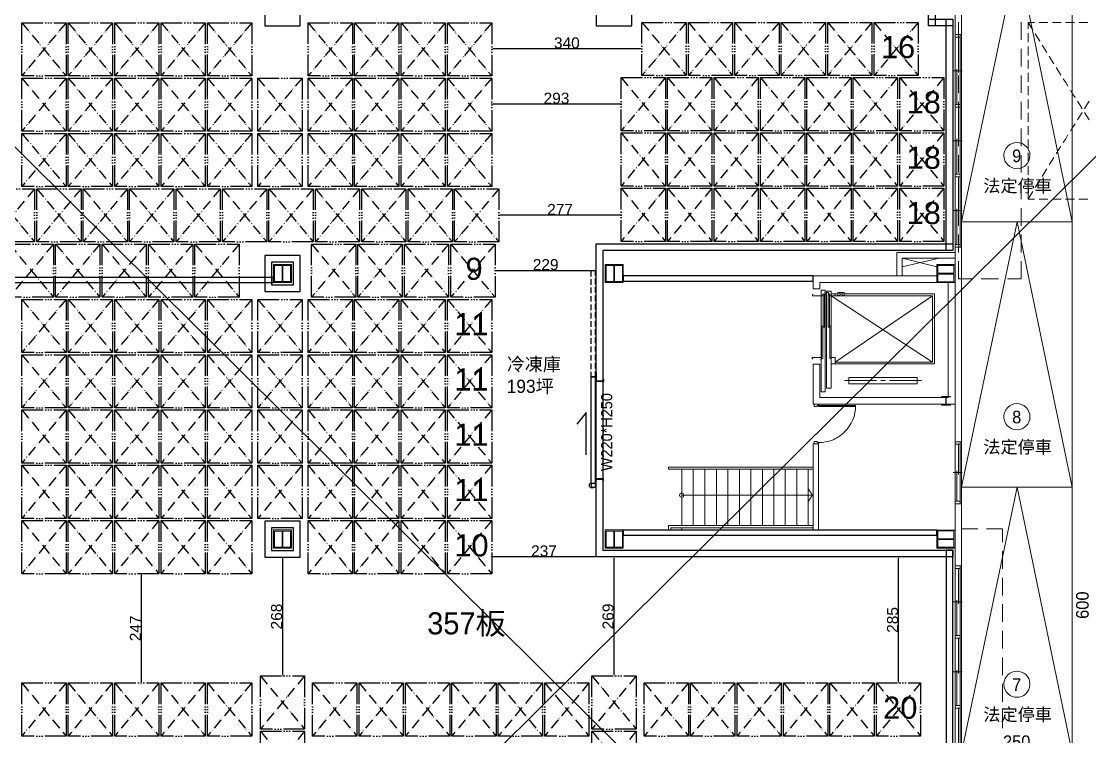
# Model space of a CAD drawing. Header units: millimetres. Extents: x -15161 to 10473752, y -72817 to 33960.
# Drawn here: x 10478 to 12894, y 1265 to 2881 of the extents above; entities that cross this region are included whole.
import ezdxf

# ---------------------------------------------------------------- set-up
doc = ezdxf.new("R2010")
doc.units = ezdxf.units.MM
doc.linetypes.add('ACAD_ISO06W100', pattern=[36, 24, -3, 0, -3, 0, -3, 0, -3])
doc.linetypes.add('HIDDEN', pattern=[9.525, 6.35, -3.175])
for name, color, linetype in [('PDF_單色填滿', 7, 'Continuous'), ('PDF_幾何圖形', 7, 'Continuous'), ('PDF_文字', 7, 'Continuous'), ('棧板', 4, 'Continuous')]:
    doc.layers.add(name, color=color, linetype=linetype)
doc.layers.add('添利-門', color=150, linetype='Continuous', lineweight=25)
doc.styles.add('PDF PMingLiU', font='PMingLiU.ttf')
doc.styles.get("Standard").update_dxf_attribs({"font": 'arial.ttf'})
doc.dimstyles.new('ISO-25', dxfattribs={"dimtxt": 25, "dimasz": 2.5, "dimexe": 1.25, "dimexo": 0.625, "dimtad": 1, "dimdec": 0, "dimtxsty": 'Standard', "dimcen": 2.5, "dimadec": 0, "dimazin": 0, "dimtfac": 1, "dimtdec": 0, "dimtmove": 0, "dimatfit": 3, "dimfxl": 1, "dimarcsym": 0})

# ---------------------------------------------------------------- blocks, each defined once
blk = doc.blocks.new('拆除後的建築底圖1131126')
for points in [[(11048.5, 2302.7), (10382.9, 2302.7), (10382.9, 2290.9), (11048.5, 2290.9)], [(11839, 2294.3), (12268.7, 2294.3), (12268.7, 2306.5), (11839, 2306.5)], [(11839, 1720.1), (12548.1, 1720.1), (12548.1, 1731.6), (11839, 1731.6)]]:
    blk.add_lwpolyline(points, close=True)
at = {"layer": 'PDF_單色填滿', "lineweight": 0}
for points in [[(12259, 1825.1), (12256, 1825.1), (12268.7, 1810.7), (12265.7, 1810.7)], [(12268.7, 1810.7), (12265.7, 1810.7), (12259, 1795.9), (12256, 1795.9)]]:
    blk.add_solid(points, dxfattribs=at)
at = {"layer": 'PDF_幾何圖形', "lineweight": 0}
for points in [[(12854.7, 2428.5), (12729.8, 3028.9), (12604.5, 2428.5), (12729.8, 3028.9)], [(12604.5, 2428.5), (12604.5, 3028.9), (12854.7, 3028.9), (12854.7, 2428.5)], [(12854.7, 1828.5), (12729.8, 2428.5), (12604.5, 1828.5), (12729.8, 2428.5)], [(12604.5, 1828.5), (12604.5, 2428.5), (12854.7, 2428.5), (12854.7, 1828.5)], [(11048.5, 2293.4), (11048.5, 2290.9), (11088.7, 2290.9), (11088.7, 2293.4), (11069.6, 2293.4), (11069.6, 2329.4), (11088.7, 2329.4), (11088.7, 2331.9), (11048.5, 2331.9), (11048.5, 2329.4), (11067.5, 2329.4), (11067.5, 2293.4)], [(11048.5, 2293.4), (11048.5, 2329.4), (11050.2, 2329.4), (11050.2, 2293.4)], [(11087, 2293.4), (11087, 2329.4), (11088.7, 2329.4), (11088.7, 2293.4)], [(11798.3, 2293.4), (11798.3, 2290.9), (11839, 2290.9), (11839, 2293.4), (11819.5, 2293.4), (11819.5, 2329.4), (11839, 2329.4), (11839, 2331.9), (11798.3, 2331.9), (11798.3, 2329.4), (11817.8, 2329.4), (11817.8, 2293.4)], [(11798.3, 2293.4), (11798.3, 2329.4), (11800.4, 2329.4), (11800.4, 2293.4)], [(11837.3, 2293.4), (11837.3, 2329.4), (11839, 2329.4), (11839, 2293.4)], [(12586.7, 2291.3), (12589.6, 2291.3), (12589.6, 2331.5), (12586.7, 2331.5), (12586.7, 2312.5), (12551.1, 2312.5), (12551.1, 2331.5), (12548.1, 2331.5), (12548.1, 2291.3), (12551.1, 2291.3), (12551.1, 2310.3), (12586.7, 2310.3)], [(12551.1, 2329.8), (12551.1, 2331.5), (12586.7, 2331.5), (12586.7, 2329.8)], [(12268.7, 2276.5), (12283.9, 2276.5), (12283.9, 2291.3), (12548.1, 2291.3), (12548.1, 2306.5), (12268.7, 2306.5)], [(12268.7, 2106.3), (12268.7, 2016.5), (12589.6, 2016.5), (12589.6, 2291.3), (12574.4, 2291.3), (12574.4, 2031.3), (12283.9, 2031.3), (12283.9, 2106.3)], [(12295.8, 2044.4), (12295.8, 2273.9), (12286.9, 2273.9), (12286.9, 2044.4)], [(12309.8, 2052.1), (12309.8, 2271.8), (12298.8, 2271.8), (12298.8, 2052.1)], [(12551.1, 2291.3), (12551.1, 2293), (12586.7, 2293), (12586.7, 2291.3)], [(12291.1, 2190.5), (12291.1, 2263.3), (12294.5, 2263.3), (12294.5, 2190.5)], [(12306, 2190.5), (12306, 2263.3), (12303, 2263.3), (12303, 2190.5)], [(12338.6, 2261.2), (12338.6, 2268.9), (12324.2, 2268.9), (12324.2, 2261.2)], [(12287.8, 2119.4), (12287.8, 2192.2), (12290.7, 2192.2), (12290.7, 2119.4)], [(12309.4, 2119.4), (12309.4, 2192.2), (12306.4, 2192.2), (12306.4, 2119.4)], [(12504.1, 2076.2), (12504.1, 2062.2), (12349.2, 2062.2), (12349.2, 2076.2)], [(12558.7, 2032.6), (12558.7, 2033.9), (12579.1, 2033.9), (12579.1, 2032.6), (12569.3, 2032.6), (12569.3, 2015.2), (12579.1, 2015.2), (12579.1, 2014), (12558.7, 2014), (12558.7, 2015.2), (12568.5, 2015.2), (12568.5, 2032.6)], [(12854.7, 1228.6), (12729.8, 1828.5), (12604.5, 1228.6), (12729.8, 1828.5)], [(12604.5, 1228.6), (12604.5, 1828.5), (12854.7, 1828.5), (12854.7, 1228.6)], [(12854.7, 1828.5), (12854.7, 1228.6), (12604.5, 1228.6), (12604.5, 1828.5)], [(11048.5, 1693.4), (11048.5, 1690.5), (11088.7, 1690.5), (11088.7, 1693.4), (11069.6, 1693.4), (11069.6, 1729), (11088.7, 1729), (11088.7, 1732), (11048.5, 1732), (11048.5, 1729), (11067.5, 1729), (11067.5, 1693.4)], [(11048.5, 1693.4), (11048.5, 1729), (11050.2, 1729), (11050.2, 1693.4)], [(11087, 1693.4), (11087, 1729), (11088.7, 1729), (11088.7, 1693.4)], [(11798.3, 1693.4), (11798.3, 1690.5), (11839, 1690.5), (11839, 1693.4), (11819.5, 1693.4), (11819.5, 1729), (11839, 1729), (11839, 1732), (11798.3, 1732), (11798.3, 1729), (11817.8, 1729), (11817.8, 1693.4)], [(11798.3, 1693.4), (11798.3, 1729), (11800.4, 1729), (11800.4, 1693.4)], [(11837.3, 1693.4), (11837.3, 1729), (11839, 1729), (11839, 1693.4)], [(12586.7, 1690.9), (12589.6, 1690.9), (12589.6, 1731.6), (12586.7, 1731.6), (12586.7, 1712.1), (12551.1, 1712.1), (12551.1, 1731.6), (12548.1, 1731.6), (12548.1, 1690.9), (12551.1, 1690.9), (12551.1, 1710.4), (12586.7, 1710.4)], [(12551.1, 1729.9), (12551.1, 1731.6), (12586.7, 1731.6), (12586.7, 1729.9)], [(12551.1, 1690.9), (12551.1, 1693), (12586.7, 1693), (12586.7, 1690.9)], [(12589.6, 1171.4), (12589.6, 1651.1), (12604.5, 1651.1), (12604.5, 1171.4)]]:
    blk.add_lwpolyline(points, close=True, dxfattribs=at)
at = {"layer": 'PDF_幾何圖形', "lineweight": 5}
for points in [[(12604.5, 2428.5), (12604.5, 3028.9), (12854.7, 3028.9), (12854.7, 2428.5)], [(12604.5, 1828.5), (12604.5, 2428.5), (12854.7, 2428.5), (12854.7, 1828.5)], [(12604.5, 1228.6), (12604.5, 1828.5), (12854.7, 1828.5), (12854.7, 1228.6)]]:
    blk.add_lwpolyline(points, close=True, dxfattribs=at)
at = {"layer": 'PDF_幾何圖形', "lineweight": 0}
blk.add_lwpolyline([(13204.8, 3028.9), (12854.7, 3028.9, -0.000209), (12854.3, 625.2)], format="xyb", dxfattribs=at)
for points in [[(12589.6, 2971.7), (12589.6, 2851.5), (12604.5, 2851.5), (12604.5, 2971.7)], [(12754.8, 2879), (12760.3, 2870.1), (12765.4, 2861.6)], [(12754.8, 2864.6), (12754.8, 2879), (12769.6, 2879)], [(12779.8, 2879), (12799.7, 2879)], [(12809.8, 2879), (12829.7, 2879)], [(12839.5, 2879), (12859.8, 2879)], [(12869.5, 2879), (12889.8, 2879)], [(12589.6, 2851.5), (12589.6, 2371.3), (12604.5, 2371.3), (12604.5, 2851.5)], [(12601.5, 2851.5), (12601.5, 2371.3)], [(12754.8, 2834.5), (12754.8, 2854.4)], [(12770.9, 2853.1), (12775.9, 2844.7), (12781.4, 2836.2)], [(12589.6, 2845.5), (12601.5, 2845.5)], [(12597.7, 2845.5), (12597.7, 2765.5)], [(12786.5, 2827.7), (12797.5, 2810.8)], [(12754.8, 2804.5), (12754.8, 2824.4)], [(12754.8, 2774.4), (12754.8, 2794.3)], [(12802.6, 2802.3), (12808.1, 2793.9), (12813.2, 2785.4)], [(12585.4, 2769.7), (12605.7, 2769.7)], [(12593.5, 2693.5), (12593.5, 2773.5)], [(12754.8, 2744.3), (12754.8, 2764.7)], [(12818.7, 2776.9), (12823.8, 2768.5), (12829.3, 2760)], [(12754.8, 2714.3), (12754.8, 2734.6)], [(12834.4, 2751.5), (12839.9, 2743.1), (12845, 2734.6)], [(12850.5, 2726.1), (12855.5, 2717.7), (12861, 2709.2)], [(12589.6, 2693.5), (12601.5, 2693.5)], [(12601.5, 2687.6), (12589.6, 2687.6)], [(12597.7, 2687.6), (12597.7, 2607.6)], [(12754.8, 2684.6), (12754.8, 2704.5)], [(12866.5, 2700.7), (12871.6, 2692.3), (12877.1, 2683.8)], [(12892.8, 2700.7), (12887.7, 2692.3), (12882.2, 2683.8)], [(12754.8, 2654.6), (12754.8, 2674.5)], [(12877.1, 2675.3), (12871.6, 2666.9), (12866.5, 2658.4)], [(12882.2, 2675.3), (12887.7, 2666.9), (12892.8, 2658.4)], [(12754.8, 2624.5), (12754.8, 2644.4)], [(12861, 2649.9), (12855.5, 2641.4), (12850.5, 2633)], [(12585.4, 2611.4), (12605.7, 2611.4)], [(12593.5, 2535.6), (12593.5, 2615.6)], [(12754.8, 2594.4), (12754.8, 2614.3)], [(12845, 2624.5), (12839.9, 2616), (12834.4, 2607.6)], [(12829.3, 2599.1), (12823.8, 2590.6), (12818.7, 2582.2)], [(12754.8, 2564.4), (12754.8, 2584.3)], [(12813.2, 2573.7), (12808.1, 2565.2), (12802.6, 2556.8)], [(12754.8, 2534.3), (12754.8, 2554.2)], [(12797.5, 2547.9), (12786.5, 2530.9)], [(12589.6, 2535.6), (12601.5, 2535.6)], [(12589.6, 2529.7), (12601.5, 2529.7)], [(12597.7, 2529.7), (12597.7, 2449.6)], [(12754.8, 2504.3), (12754.8, 2524.6)], [(12781.4, 2522.5), (12775.9, 2514), (12770.9, 2505.5)], [(12765.4, 2497.1), (12760.3, 2488.6), (12754.8, 2479.7)], [(12769.6, 2479.7), (12754.8, 2479.7), (12754.8, 2494.5)], [(12799.7, 2479.7), (12779.8, 2479.7)], [(12829.7, 2479.7), (12809.8, 2479.7)], [(12859.8, 2479.7), (12839.5, 2479.7)], [(12889.8, 2479.7), (12869.5, 2479.7)], [(12585.4, 2453.5), (12605.7, 2453.5)], [(12593.5, 2377.2), (12593.5, 2457.3)], [(12589.6, 2378.9), (12589.6, 1931.4), (12604.5, 1931.4), (12604.5, 2378.9)], [(12589.6, 2377.2), (12601.5, 2377.2)], [(12458, 2306.5), (12458, 2358.6), (12589.6, 2358.6)], [(12470.2, 2346.3), (12548.1, 2326.4)], [(12470.2, 2326.4), (12554.1, 2346.3)], [(12589.6, 2346.3), (12470.2, 2346.3), (12470.2, 2306.5)], [(11050.2, 2302.7), (11048.5, 2302.7)], [(12268.7, 2276.5), (12283.9, 2276.5), (12268.7, 2276.5), (12268.7, 2306.5)], [(12294.5, 2267.6), (12295.8, 2267.6), (12295.8, 2264.6), (12290.7, 2264.6), (12290.7, 2261.2), (12267.4, 2261.2), (12267.4, 2263.8), (12269.1, 2263.8)], [(12318.7, 2265.5), (12318.7, 2261.2), (12306.4, 2261.2), (12306.4, 2264.6), (12303.4, 2264.6), (12303.4, 2268.9), (12298.8, 2268.9), (12298.8, 2264.6), (12297.5, 2264.6)], [(12309.8, 2107.5), (12543.1, 2107.5), (12543.1, 2265.5), (12338.6, 2265.5)], [(12324.2, 2265.5), (12309.8, 2265.5)], [(12309.8, 2261.2), (12538.8, 2111.3), (12538.8, 2261.2), (12318.7, 2261.2)], [(12538.8, 2111.3), (12318.7, 2111.3), (12538.8, 2261.2)], [(12324.2, 2268.9), (12338.6, 2261.2)], [(12324.2, 2261.2), (12338.6, 2268.9)], [(12285.6, 2117.3), (12287.3, 2117.3), (12287.3, 2121.5), (12266.6, 2121.5), (12266.6, 2119), (12268.3, 2119)], [(12574.4, 2031.3), (12283.9, 2031.3), (12283.9, 2106.3), (12268.7, 2106.3), (12268.7, 2016.5)], [(12318.7, 2107.5), (12318.7, 2121.5), (12309.8, 2121.5)], [(12411.8, 2069.4), (12339.4, 2069.4)], [(12431.7, 2069.4), (12421.6, 2069.4)], [(12513.9, 2069.4), (12441.5, 2069.4)], [(12268.7, 2016.5), (12281, 2016.5), (12281, 2013.5), (12278, 2013.5), (12278, 2010.6), (12270.8, 2010.6), (12270.8, 2016.5)], [(12364.8, 2013.5), (12281, 2013.5), (12281, 2010.6), (12364.8, 2010.6)], [(12281, 1732), (12281, 1926.3), (12268.7, 1926.3), (12268.7, 1732)], [(12281, 1926.3), (12281, 1929.3), (12278, 1929.3), (12278, 1932.2), (12270.8, 1932.2), (12270.8, 1926.3)], [(12589.6, 1931.4), (12589.6, 1791.3)], [(12589.6, 1925.5), (12601.5, 1925.5)], [(12597.7, 1925.5), (12597.7, 1857.3)], [(12601.5, 1931.4), (12601.5, 1791.3)], [(12604.5, 1931.4), (12604.5, 1791.3)], [(12268.7, 1869.2), (11941.8, 1869.2), (11941.8, 1874.2), (12268.7, 1874.2)], [(11971.9, 1869.2), (11971.9, 1742.1)], [(11997.7, 1869.2), (11997.7, 1742.1)], [(12023.6, 1869.2), (12023.6, 1742.1)], [(12049.8, 1869.2), (12049.8, 1742.1)], [(12075.6, 1869.2), (12075.6, 1742.1)], [(12101.9, 1869.2), (12101.9, 1742.1)], [(12127.7, 1869.2), (12127.7, 1742.1)], [(12154, 1869.2), (12154, 1742.1)], [(12179.8, 1869.2), (12179.8, 1742.1)], [(12205.6, 1869.2), (12205.6, 1742.1)], [(12231.9, 1869.2), (12231.9, 1742.1)], [(12257.7, 1869.2), (12257.7, 1742.1)], [(12585.4, 1861.5), (12605.7, 1861.5)], [(12593.5, 1797.2), (12593.5, 1865.4)], [(12268.7, 1810.7), (11971.9, 1810.7)], [(12589.6, 1797.2), (12601.5, 1797.2)], [(12604.5, 1651.1), (12604.5, 1791.3), (12589.6, 1791.3), (12589.6, 1651.1)], [(11941.8, 1732), (11941.8, 1742.1), (12268.7, 1742.1)], [(12268.7, 1737.1), (11946.9, 1737.1), (11946.9, 1732)], [(11971.9, 1737.1), (11971.9, 1732)], [(12604.5, 1734.5), (12640.9, 1734.5)], [(12660.8, 1734.5), (12697.2, 1734.5), (12697.2, 1704)], [(12697.2, 1684.1), (12697.2, 1643.9)], [(12589.6, 1645.2), (12601.5, 1645.2)], [(12597.7, 1645.2), (12597.7, 1565.2)], [(12601.5, 1651.1), (12601.5, 1171.4)], [(12697.2, 1624), (12697.2, 1583.8)], [(12593.5, 1493.2), (12593.5, 1573.2)], [(12585.4, 1569.4), (12605.7, 1569.4)], [(12697.2, 1563.9), (12697.2, 1524.1)], [(12697.2, 1503.8), (12697.2, 1464)], [(12589.6, 1493.2), (12601.5, 1493.2)], [(12601.5, 1487.3), (12589.6, 1487.3)], [(12597.7, 1487.3), (12597.7, 1407.2)], [(12697.2, 1444.1), (12697.2, 1403.8)], [(12585.4, 1411), (12605.7, 1411)], [(12593.5, 1335.3), (12593.5, 1415.3)], [(12697.2, 1383.9), (12697.2, 1343.7)], [(12589.6, 1335.3), (12601.5, 1335.3)], [(12589.6, 1329.3), (12601.5, 1329.3)], [(12597.7, 1329.3), (12597.7, 1249.3)], [(12697.2, 1323.8), (12697.2, 1284)]]:
    blk.add_lwpolyline(points, dxfattribs=at)
at = {"layer": 'PDF_幾何圖形', "lineweight": 5}
for points in [[(12597.3, 2839.2), (12597.3, 2879.4)], [(12739.5, 2879.4), (12739.5, 2839.2)], [(12754.8, 2879), (12760.3, 2870.1), (12765.4, 2861.6)], [(12754.8, 2864.6), (12754.8, 2879), (12769.6, 2879)], [(12779.8, 2879), (12799.7, 2879)], [(12809.8, 2879), (12829.7, 2879)], [(12839.5, 2879), (12859.8, 2879)], [(12869.5, 2879), (12889.8, 2879)], [(12754.8, 2834.5), (12754.8, 2854.4)], [(12770.9, 2853.1), (12775.9, 2844.7), (12781.4, 2836.2)], [(12786.5, 2827.7), (12797.5, 2810.8)], [(12597.3, 2779.5), (12597.3, 2819.3)], [(12739.5, 2819.3), (12739.5, 2779.5)], [(12754.8, 2804.5), (12754.8, 2824.4)], [(12754.8, 2774.4), (12754.8, 2794.3)], [(12802.6, 2802.3), (12808.1, 2793.9), (12813.2, 2785.4)], [(12597.3, 2719.4), (12597.3, 2759.2)], [(12739.5, 2759.2), (12739.5, 2719.4)], [(12754.8, 2744.3), (12754.8, 2764.7)], [(12818.7, 2776.9), (12823.8, 2768.5), (12829.3, 2760)], [(12754.8, 2714.3), (12754.8, 2734.6)], [(12834.4, 2751.5), (12839.9, 2743.1), (12845, 2734.6)], [(12850.5, 2726.1), (12855.5, 2717.7), (12861, 2709.2)], [(12597.3, 2659.2), (12597.3, 2699.5)], [(12739.5, 2699.5), (12739.5, 2659.2)], [(12754.8, 2684.6), (12754.8, 2704.5)], [(12866.5, 2700.7), (12871.6, 2692.3), (12877.1, 2683.8)], [(12892.8, 2700.7), (12887.7, 2692.3), (12882.2, 2683.8)], [(12754.8, 2654.6), (12754.8, 2674.5)], [(12877.1, 2675.3), (12871.6, 2666.9), (12866.5, 2658.4)], [(12882.2, 2675.3), (12887.7, 2666.9), (12892.8, 2658.4)], [(12597.3, 2599.1), (12597.3, 2639.3)], [(12739.5, 2639.3), (12739.5, 2599.1)], [(12754.8, 2624.5), (12754.8, 2644.4)], [(12861, 2649.9), (12855.5, 2641.4), (12850.5, 2633)], [(12754.8, 2594.4), (12754.8, 2614.3)], [(12845, 2624.5), (12839.9, 2616), (12834.4, 2607.6)], [(12709, 2599.1), (12706.5, 2596.6), (12706.1, 2595.3)], [(12829.3, 2599.1), (12823.8, 2590.6), (12818.7, 2582.2)], [(12597.3, 2539.4), (12597.3, 2579.2)], [(12739.5, 2579.2), (12739.5, 2539.4)], [(12754.8, 2564.4), (12754.8, 2584.3)], [(12813.2, 2573.7), (12808.1, 2565.2), (12802.6, 2556.8)], [(12754.8, 2534.3), (12754.8, 2554.2)], [(12797.5, 2547.9), (12786.5, 2530.9)], [(12597.3, 2479.3), (12597.3, 2519.1)], [(12739.5, 2519.1), (12739.5, 2479.3)], [(12754.8, 2504.3), (12754.8, 2524.6)], [(12781.4, 2522.5), (12775.9, 2514), (12770.9, 2505.5)], [(12765.4, 2497.1), (12760.3, 2488.6), (12754.8, 2479.7)], [(12769.6, 2479.7), (12754.8, 2479.7), (12754.8, 2494.5)], [(12799.7, 2479.7), (12779.8, 2479.7)], [(12829.7, 2479.7), (12809.8, 2479.7)], [(12859.8, 2479.7), (12839.5, 2479.7)], [(12889.8, 2479.7), (12869.5, 2479.7)], [(12597.3, 2419.2), (12597.3, 2459.4)], [(12739.5, 2459.4), (12739.5, 2419.2)], [(12597.3, 2359), (12597.3, 2399.3)], [(12739.5, 2399.3), (12739.5, 2359)], [(12628.2, 2299.3), (12597.3, 2299.3), (12597.3, 2339.1)], [(12739.5, 2339.1), (12739.5, 2299.3), (12708.2, 2299.3)], [(12688.3, 2299.3), (12648.5, 2299.3)], [(12709, 2008.9), (12706.5, 2006.3), (12706.1, 2005.1)], [(12702.3, 1976.7), (12702.7, 1975.4), (12703.1, 1974.6), (12704, 1973.3), (12704.4, 1972)]]:
    blk.add_lwpolyline(points, dxfattribs=at)
at = {"layer": 'PDF_幾何圖形', "lineweight": 0}
blk.add_arc((12283.4, 2007.4), 77.8, 291.8349, 310.0922, dxfattribs=at)
at = {"layer": 'PDF_幾何圖形', "lineweight": 5}
for points in [[(12702.7, 2590.2), (12701.2, 2585.8), (12699.8, 2582.8), (12700.2, 2577.9)], [(12706.1, 2595.3), (12703.6, 2593.2), (12704.6, 2593.1), (12702.7, 2590.2)], [(12729.8, 2607.6), (12720.6, 2606.9), (12716.1, 2605.2), (12709, 2599.1)], [(12759, 2577.9), (12759.2, 2594.2), (12746.1, 2607.2), (12729.8, 2607.6)], [(12700.2, 2577.9), (12699.9, 2561.6), (12713.6, 2548.5), (12729.8, 2548.3)], [(12729.8, 2548.3), (12746, 2548.8), (12759.1, 2561.5), (12759, 2577.9)], [(12729.8, 2017.4), (12720.9, 2016.8), (12715.8, 2014.7), (12709, 2008.9)], [(12759, 1987.7), (12759.2, 2004.1), (12746, 2016.9), (12729.8, 2017.4)], [(12702.7, 2000), (12701.2, 1995.6), (12699.8, 1992.5), (12700.2, 1987.7)], [(12700.2, 1987.7), (12699.8, 1983.7), (12700.8, 1980.3), (12702.3, 1976.7)], [(12706.1, 2005.1), (12703.6, 2003), (12704.6, 2002.8), (12702.7, 2000)], [(12729.8, 1958.1), (12746.1, 1958.4), (12759.2, 1971.5), (12759, 1987.7)], [(12704.4, 1972), (12708.1, 1968.7), (12704.5, 1970.8), (12708.2, 1967.4)], [(12708.2, 1967.4), (12715.9, 1960.5), (12719.6, 1958.9), (12729.8, 1958.1)], [(12759, 1383.1), (12757.8, 1422.5), (12701.4, 1422.4), (12700.2, 1383.1)], [(12700.2, 1383.1), (12701.7, 1344.4), (12757.4, 1344), (12759, 1383.1)]]:
    blk.add_open_spline(points, degree=3, dxfattribs=at)
at = {"layer": 'PDF_幾何圖形', "lineweight": 0}
for points in [[(12339.8, 1953.4), (12356, 1970.1), (12364.8, 1990.3), (12364.8, 2013.5)], [(12281, 1929.3), (12291.8, 1929.3), (12302.2, 1931.7), (12312.3, 1935.2)], [(12333.5, 1947.9), (12335.8, 1949.9), (12337.6, 1950.9), (12339.8, 1953.4)], [(11976.6, 1810.7), (11976.8, 1817.8), (11966.1, 1816.6), (11966.8, 1810.7)], [(11966.8, 1810.7), (11966.2, 1804), (11977.2, 1803.6), (11976.6, 1810.7)]]:
    blk.add_open_spline(points, degree=3, dxfattribs=at)
at = {"layer": 'PDF_文字', "attachment_point": 4, "style": 'PDF PMingLiU'}
for s, insert, char_height in [('9', (12718.8, 2577.2), 28.4), ('法定停車', (12653.6, 2508.1), 28.45), ('8', (12718.8, 1986.9), 28.4), ('法定停車', (12653.6, 1917.9), 28.45), ('7', (12718.8, 1382.3), 28.4), ('法定停車', (12653.6, 1313.3), 28.45), ('250', (12698, 1253.2), 28.45)]:
    blk.add_mtext(s, dxfattribs=dict(at, insert=insert, char_height=char_height))
at = {"layer": 'PDF_文字', "insert": (12877.9, 1530.9), "char_height": 28.45, "attachment_point": 4, "rotation": 90, "style": 'PDF PMingLiU'}
blk.add_mtext('600', dxfattribs=at)
blk = doc.blocks.new('棧板')
at = {"color": 4, "linetype": 'ACAD_ISO06W100', "ltscale": 20}
blk.add_lwpolyline([(58209, -10310), (59209, -10310), (59209, -11510), (58209, -11510)], close=True, dxfattribs=at)
at = {"color": 4, "linetype": 'ACAD_ISO06W100', "ltscale": 10}
for points in [[(58209, -10310), (59209, -11510)], [(59209, -10310), (58209, -11510)]]:
    blk.add_lwpolyline(points, dxfattribs=at)
blk = doc.blocks.new('*D5')
at = {"color": 0, "lineweight": -2, "transparency": 16777216}
for p, q in [((10748.9, 1630.6), (10748.9, 1388.7)), ((10749.6, 1633.1), (10750.2, 1633.1)), ((10749.6, 1386.2), (10750.2, 1386.2))]:
    blk.add_line(p, q, dxfattribs=at)
at = {"color": 0, "transparency": 16777216}
for points in [[(10748.5, 1630.6), (10749.3, 1630.6), (10748.9, 1633.1)], [(10748.5, 1388.7), (10749.3, 1388.7), (10748.9, 1386.2)]]:
    blk.add_solid(points, dxfattribs=at)
at = {"layer": 'Defpoints', "color": 0, "transparency": 16777216}
for p in [(10748.9, 1633.1), (10748.9, 1386.2), (10748.9, 1386.2)]:
    blk.add_point(p, dxfattribs=at)
at = {"color": 0, "transparency": 16777216, "insert": (10735.8, 1509.6), "char_height": 25, "attachment_point": 5, "rotation": 90}
blk.add_mtext('247', dxfattribs=at)
blk = doc.blocks.new('*D6')
at = {"color": 0, "lineweight": -2, "transparency": 16777216}
for p, q in [((11068.6, 1668), (11068.6, 1404.5)), ((11069.2, 1670.5), (11069.8, 1670.5)), ((11069.2, 1402), (11069.8, 1402))]:
    blk.add_line(p, q, dxfattribs=at)
at = {"color": 0, "transparency": 16777216}
for points in [[(11068.2, 1668), (11069, 1668), (11068.6, 1670.5)], [(11068.2, 1404.5), (11069, 1404.5), (11068.6, 1402)]]:
    blk.add_solid(points, dxfattribs=at)
at = {"layer": 'Defpoints', "color": 0, "transparency": 16777216}
for p in [(11068.6, 1670.5), (11068.6, 1402), (11068.6, 1402)]:
    blk.add_point(p, dxfattribs=at)
at = {"color": 0, "transparency": 16777216, "insert": (11055.2, 1536.3), "char_height": 25, "attachment_point": 5, "rotation": 90}
blk.add_mtext('268', dxfattribs=at)
blk = doc.blocks.new('*D7')
at = {"color": 0, "lineweight": -2, "transparency": 16777216}
for p, q in [((11541.7, 1671.5), (11541.7, 1672.2)), ((11775.8, 1670.9), (11544.2, 1670.9)), ((11778.3, 1671.5), (11778.3, 1672.2))]:
    blk.add_line(p, q, dxfattribs=at)
at = {"color": 0, "transparency": 16777216}
for points in [[(11544.2, 1671.3), (11544.2, 1670.5), (11541.7, 1670.9)], [(11775.8, 1671.3), (11775.8, 1670.5), (11778.3, 1670.9)]]:
    blk.add_solid(points, dxfattribs=at)
at = {"layer": 'Defpoints', "color": 0, "transparency": 16777216}
for p in [(11541.7, 1670.9), (11541.7, 1670.9), (11778.3, 1670.9)]:
    blk.add_point(p, dxfattribs=at)
at = {"color": 0, "transparency": 16777216, "insert": (11660, 1684.3), "char_height": 25, "attachment_point": 5}
blk.add_mtext('237', dxfattribs=at)
blk = doc.blocks.new('*D8')
at = {"color": 0, "lineweight": -2, "transparency": 16777216}
for p, q in [((11818.4, 1404.5), (11818.4, 1668.4)), ((11819, 1670.9), (11819.7, 1670.9)), ((11819, 1402), (11819.7, 1402))]:
    blk.add_line(p, q, dxfattribs=at)
at = {"color": 0, "transparency": 16777216}
for points in [[(11818, 1668.4), (11818.8, 1668.4), (11818.4, 1670.9)], [(11818, 1404.5), (11818.8, 1404.5), (11818.4, 1402)]]:
    blk.add_solid(points, dxfattribs=at)
at = {"layer": 'Defpoints', "color": 0, "transparency": 16777216}
for p in [(11818.4, 1670.9), (11818.4, 1670.9), (11818.4, 1402)]:
    blk.add_point(p, dxfattribs=at)
at = {"color": 0, "transparency": 16777216, "insert": (11805, 1536.5), "char_height": 25, "attachment_point": 5, "rotation": 90}
blk.add_mtext('269', dxfattribs=at)
blk = doc.blocks.new('*D9')
at = {"color": 0, "lineweight": -2, "transparency": 16777216}
for p, q in [((11549.3, 2318.7), (11549.3, 2319.3)), ((11551.8, 2318.1), (11775.8, 2318.1)), ((11778.3, 2318.7), (11778.3, 2319.3))]:
    blk.add_line(p, q, dxfattribs=at)
at = {"color": 0, "transparency": 16777216}
for points in [[(11551.8, 2318.5), (11551.8, 2317.6), (11549.3, 2318.1)], [(11775.8, 2318.5), (11775.8, 2317.6), (11778.3, 2318.1)]]:
    blk.add_solid(points, dxfattribs=at)
at = {"layer": 'Defpoints', "color": 0, "transparency": 16777216}
for p in [(11549.3, 2318.1), (11778.3, 2318.1), (11778.3, 2318.1)]:
    blk.add_point(p, dxfattribs=at)
at = {"color": 0, "transparency": 16777216, "insert": (11663.8, 2331.4), "char_height": 25, "attachment_point": 5}
blk.add_mtext('229', dxfattribs=at)
blk = doc.blocks.new('*D10')
at = {"color": 0, "lineweight": -2, "transparency": 16777216}
for p, q in [((11557.9, 2443.7), (11557.9, 2444.3)), ((11832.1, 2443.1), (11560.4, 2443.1)), ((11834.6, 2443.4), (11834.6, 2441.8))]:
    blk.add_line(p, q, dxfattribs=at)
at = {"color": 0, "transparency": 16777216}
for points in [[(11560.4, 2443.5), (11560.4, 2442.6), (11557.9, 2443.1)], [(11832.1, 2443.5), (11832.1, 2442.6), (11834.6, 2443.1)]]:
    blk.add_solid(points, dxfattribs=at)
at = {"layer": 'Defpoints', "color": 0, "transparency": 16777216}
for p in [(11557.9, 2443.1), (11557.9, 2443.1), (11834.6, 2444.1)]:
    blk.add_point(p, dxfattribs=at)
at = {"color": 0, "transparency": 16777216, "insert": (11696.3, 2456.2), "char_height": 25, "attachment_point": 5}
blk.add_mtext('277', dxfattribs=at)
blk = doc.blocks.new('*D11')
at = {"color": 0, "lineweight": -2, "transparency": 16777216}
for p, q in [((11541.7, 2694.7), (11541.7, 2695.3)), ((11832.1, 2694.1), (11544.2, 2694.1)), ((11834.6, 2694.7), (11834.6, 2695.3))]:
    blk.add_line(p, q, dxfattribs=at)
at = {"color": 0, "transparency": 16777216}
for points in [[(11544.2, 2694.5), (11544.2, 2693.6), (11541.7, 2694.1)], [(11832.1, 2694.5), (11832.1, 2693.6), (11834.6, 2694.1)]]:
    blk.add_solid(points, dxfattribs=at)
at = {"layer": 'Defpoints', "color": 0, "transparency": 16777216}
for p in [(11541.7, 2694.1), (11541.7, 2694.1), (11834.6, 2694.1)]:
    blk.add_point(p, dxfattribs=at)
at = {"color": 0, "transparency": 16777216, "insert": (11688.2, 2707.4), "char_height": 25, "attachment_point": 5}
blk.add_mtext('293', dxfattribs=at)
blk = doc.blocks.new('*D12')
at = {"color": 0, "lineweight": -2, "transparency": 16777216}
for p, q in [((11541.7, 2819.7), (11541.7, 2820.3)), ((11879.2, 2819.1), (11544.2, 2819.1)), ((11881.7, 2819.7), (11881.7, 2820.3))]:
    blk.add_line(p, q, dxfattribs=at)
at = {"color": 0, "transparency": 16777216}
for points in [[(11544.2, 2819.5), (11544.2, 2818.6), (11541.7, 2819.1)], [(11879.2, 2819.5), (11879.2, 2818.6), (11881.7, 2819.1)]]:
    blk.add_solid(points, dxfattribs=at)
at = {"layer": 'Defpoints', "color": 0, "transparency": 16777216}
for p in [(11541.7, 2819.1), (11541.7, 2819.1), (11881.7, 2819.1)]:
    blk.add_point(p, dxfattribs=at)
at = {"color": 0, "transparency": 16777216, "insert": (11711.7, 2832.4), "char_height": 25, "attachment_point": 5}
blk.add_mtext('340', dxfattribs=at)
blk = doc.blocks.new('*D16')
at = {"color": 0, "lineweight": -2, "transparency": 16777216}
for p, q in [((12461.8, 1388.7), (12461.8, 1668.4)), ((12462.4, 1670.9), (12463, 1670.9)), ((12462.4, 1386.2), (12463, 1386.2))]:
    blk.add_line(p, q, dxfattribs=at)
at = {"color": 0, "transparency": 16777216}
for points in [[(12461.3, 1668.4), (12462.2, 1668.4), (12461.8, 1670.9)], [(12461.3, 1388.7), (12462.2, 1388.7), (12461.8, 1386.2)]]:
    blk.add_solid(points, dxfattribs=at)
at = {"layer": 'Defpoints', "color": 0, "transparency": 16777216}
for p in [(12461.8, 1670.9), (12461.8, 1670.9), (12461.8, 1386.2)]:
    blk.add_point(p, dxfattribs=at)
at = {"color": 0, "transparency": 16777216, "insert": (12448.4, 1528.6), "char_height": 25, "attachment_point": 5, "rotation": 90}
blk.add_mtext('285', dxfattribs=at)

msp = doc.modelspace()

# ---------------------------------------------------------------- linework, layer by layer
at = {"color": 4}
for points in [[(8080.2167, 4959.9057), (15312.2056, -2209.2652)], [(15312.2056, 4959.9057), (8080.2167, -2209.2652)]]:
    msp.add_lwpolyline(points, dxfattribs=at)
at = {"color": 94}
for points in [[(11028.4579, 2870.8312), (11108.6812, 2870.8312), (11108.6812, 2952.3247), (11028.4579, 2952.3247)], [(11778.3039, 2870.8312), (11858.5273, 2870.8312), (11858.5273, 2952.3247), (11778.3039, 2952.3247)], [(12544.42, 2870.8976), (12529.42, 2870.8976), (12529.42, 2951.9608), (12544.42, 2951.9608)], [(12584.6433, 2885.8976), (12584.6433, 2870.8976), (12529.42, 2870.8976), (12529.42, 2885.8976)], [(12569.6433, 2885.8976), (12584.6433, 2885.8976), (12584.6433, 2363.6142), (12569.6433, 2363.6142)], [(11028.4579, 2270.8697), (11108.6812, 2270.8697), (11108.6812, 2352.3632), (11028.4579, 2352.3632)], [(11043.4579, 2285.8697), (11093.6812, 2285.8697), (11093.6812, 2337.3632), (11043.4579, 2337.3632)], [(11028.4579, 1670.4849), (11108.6812, 1670.4849), (11108.6812, 1751.9784), (11028.4579, 1751.9784)], [(11043.4579, 1685.4849), (11093.6812, 1685.4849), (11093.6812, 1736.9784), (11043.4579, 1736.9784)], [(12569.6433, 1136.527), (12584.6433, 1136.527), (12584.6433, 1685.9083), (12569.6433, 1685.9083)]]:
    msp.add_lwpolyline(points, close=True, dxfattribs=at)
msp.add_lwpolyline([(11778.3039, 2378.6142), (12584.6433, 2378.6142), (12584.6433, 2363.6142), (11793.3039, 2363.6142), (11793.3039, 1685.9083), (12584.6433, 1685.9083), (12584.6433, 1670.9083), (11778.3039, 1670.9083), (11778.3039, 2378.6142), (11793.3039, 2378.6142)], dxfattribs=at)
at = {"layer": 'PDF_幾何圖形', "color": 150, "lineweight": 25, "true_color": 0x007fff}
for points in [[(11793.4898, 2072.8598), (11794.7656, 2072.8598), (11794.7656, 2067.7564), (11776.7314, 2067.7564), (11776.7314, 2087.8509), (11777.6882, 2087.8509), (11777.6882, 2068.7133), (11793.4898, 2068.7133)], [(11793.4898, 1842.653), (11794.7656, 1842.653), (11794.7656, 1847.7564), (11776.7314, 1847.7564), (11776.7314, 1827.6619), (11777.6882, 1827.6619), (11777.6882, 1846.7995), (11793.4898, 1846.7995)]]:
    msp.add_lwpolyline(points, close=True, dxfattribs=at)
at = {"layer": '添利-門', "linetype": 'HIDDEN', "ltscale": 2}
for p, q in [((11776.7313, 2317.7564), (11765.7313, 2317.7564)), ((11765.7313, 2317.7564), (11765.7313, 2077.7564)), ((11776.7313, 2077.7564), (11776.7313, 2317.7564)), ((11765.7313, 2077.7564), (11776.7313, 2077.7564))]:
    msp.add_line(p, q, dxfattribs=at)
at = {"layer": '添利-門'}
for p, q in [((11776.7313, 2077.7564), (11765.7313, 2077.7564)), ((11765.7313, 2077.7564), (11765.7313, 1837.7564)), ((11776.7313, 1837.7564), (11776.7313, 2077.7564)), ((11765.7313, 1837.7564), (11776.7313, 1837.7564))]:
    msp.add_line(p, q, dxfattribs=at)
at = {"layer": '添利-門', "linetype": 'Continuous'}
for p, q in [((11755.6073, 1997.7515), (11734.3924, 1970.6809)), ((11755.6073, 1901.4933), (11755.6073, 1997.7515))]:
    msp.add_line(p, q, dxfattribs=at)
at = {"layer": '添利-門', "linetype": 'ByBlock', "lineweight": -3}
msp.add_line((11766.831, 1827.7565), (11771.7623, 1827.7565), dxfattribs=at)
at = {"layer": '添利-門'}
msp.add_circle((11771.7623, 1832.7565), 5, dxfattribs=at)
msp.add_arc((11766.831, 1832.7565), 5, 90, 270, dxfattribs=at)

# ---------------------------------------------------------------- block references
at = {"color": 30}
msp.add_blockref('拆除後的建築底圖1131126', (0, 0), dxfattribs=at)
at = {"layer": '棧板', "color": 4, "xscale": 0.1, "yscale": 0.1, "zscale": 0.1}
for p in [(4658.0669, 3909.0503), (4763.0669, 3909.0503), (4868.0669, 3909.0503), (4973.0669, 3909.0503), (5078.0669, 3909.0503), (5305.7524, 3909.0503), (5410.7524, 3909.0503), (5515.7524, 3909.0503), (5620.7524, 3909.0503), (6060.7285, 3910.0503), (6165.7285, 3910.0503), (6270.7285, 3910.0503), (6375.7285, 3910.0503), (6480.7285, 3910.0503), (6585.7285, 3910.0503), (4658.0669, 3784.0503), (4763.0669, 3784.0503), (4868.0669, 3784.0503), (4973.0669, 3784.0503), (5078.0669, 3784.0503), (5191.9087, 3784.0503), (5305.7524, 3784.0503), (5410.7524, 3784.0503), (5515.7524, 3784.0503), (5620.7524, 3784.0503), (6013.7, 3785.0503), (6118.7, 3785.0503), (6223.7, 3785.0503), (6328.7, 3785.0503), (6433.7, 3785.0503), (6538.7, 3785.0503), (6643.7, 3785.0503), (4658.0669, 3659.0503), (4763.0669, 3659.0503), (4868.0669, 3659.0503), (4973.0669, 3659.0503), (5078.0669, 3659.0503), (5191.9087, 3659.0503), (5305.7524, 3659.0503), (5410.7524, 3659.0503), (5515.7524, 3659.0503), (5620.7524, 3659.0503), (6013.7, 3660.0503), (6118.7, 3660.0503), (6223.7, 3660.0503), (6328.7, 3660.0503), (6433.7, 3660.0503), (6538.7, 3660.0503), (6643.7, 3660.0503), (4586.9258, 3534.0503), (4691.9258, 3534.0503), (4796.9258, 3534.0503), (4901.9258, 3534.0503), (5006.9258, 3534.0503), (5111.9258, 3534.0503), (5216.9258, 3534.0503), (5321.9258, 3534.0503), (5426.9258, 3534.0503), (5531.9258, 3534.0503), (5636.9258, 3534.0503), (6013.7, 3535.0503), (6118.7, 3535.0503), (6223.7, 3535.0503), (6328.7, 3535.0503), (6433.7, 3535.0503), (6538.7, 3535.0503), (6643.7, 3535.0503), (4629.6092, 3409.0503), (4734.6092, 3409.0503), (4839.6092, 3409.0503), (4944.6092, 3409.0503), (5049.6092, 3409.0503), (5313.384, 3409.0503), (5418.384, 3409.0503), (5523.384, 3409.0503), (5628.384, 3409.0503), (4658.0669, 3284.0503), (4763.0669, 3284.0503), (4868.0669, 3284.0503), (4973.0669, 3284.0503), (5078.0669, 3284.0503), (5191.9087, 3284.0503), (5305.7524, 3284.0503), (5410.7524, 3284.0503), (5515.7524, 3284.0503), (5620.7524, 3284.0503), (4658.0669, 3159.0503), (4763.0669, 3159.0503), (4868.0669, 3159.0503), (4973.0669, 3159.0503), (5078.0669, 3159.0503), (5191.9087, 3159.0503), (5305.7524, 3159.0503), (5410.7524, 3159.0503), (5515.7524, 3159.0503), (5620.7524, 3159.0503), (4658.0669, 3034.0503), (4763.0669, 3034.0503), (4868.0669, 3034.0503), (4973.0669, 3034.0503), (5078.0669, 3034.0503), (5191.9087, 3034.0503), (5305.7524, 3034.0503), (5410.7524, 3034.0503), (5515.7524, 3034.0503), (5620.7524, 3034.0503), (4658.0669, 2909.0503), (4763.0669, 2909.0503), (4868.0669, 2909.0503), (4973.0669, 2909.0503), (5078.0669, 2909.0503), (5191.9087, 2909.0503), (5305.7524, 2909.0503), (5410.7524, 2909.0503), (5515.7524, 2909.0503), (5620.7524, 2909.0503), (4658.0669, 2784.0503), (4763.0669, 2784.0503), (4868.0669, 2784.0503), (4973.0669, 2784.0503), (5078.0669, 2784.0503), (5305.7524, 2784.0503), (5410.7524, 2784.0503), (5515.7524, 2784.0503), (5620.7524, 2784.0503), (5197.6263, 2433.0158), (5947.4723, 2433.0158), (4658.0669, 2417.1935), (4763.0669, 2417.1935), (4868.0669, 2417.1935), (4973.0669, 2417.1935), (5078.0669, 2417.1935), (5315.7524, 2417.1935), (5420.7524, 2417.1935), (5525.7524, 2417.1935), (5630.7524, 2417.1935), (5735.7524, 2417.1935), (5840.7524, 2417.1935), (6065.81, 2417.1935), (6170.81, 2417.1935), (6275.81, 2417.1935), (6380.81, 2417.1935), (6485.81, 2417.1935), (6590.81, 2417.1935), (5197.6263, 2308.0158), (5947.4723, 2308.0158)]:
    msp.add_blockref('棧板', p, dxfattribs=at)

# ---------------------------------------------------------------- texts
at = {"color": 211, "char_height": 50, "attachment_point": 1}
for s, insert in [('16', (12421.9058, 2848.0893)), ('18', (12479.8774, 2723.0893)), ('18', (12479.8774, 2598.0893)), ('18', (12479.8774, 2473.0893)), ('9', (11482.495, 2347.0893)), ('11', (11456.9298, 2222.0893)), ('11', (11456.9298, 2097.0893)), ('11', (11456.9298, 1972.0893)), ('11', (11456.9298, 1847.0893)), ('10', (11456.9298, 1722.0893)), ('20', (12426.9873, 1355.2325))]:
    msp.add_mtext_dynamic_manual_height_columns(s, width=84.498161, gutter_width=12.5, heights=[63.2357], dxfattribs=dict(at, insert=insert))
at = {"color": 94, "attachment_point": 1}
for s, width, heights, insert, char_height in [('{\\fPMingLiU|b0|i0|c136|p18;\\C6;冷凍庫\\P193坪}', 313.551513, [0], (11575.5656, 2121.5508), 30), ('{\\fPMingLiU|b0|i0|c136|p18;\\C190;357板}', 246.602991, [94.0437], (11395.9408, 1545.9275), 50)]:
    msp.add_mtext_dynamic_manual_height_columns(s, width=width, gutter_width=12.5, heights=heights, dxfattribs=dict(at, insert=insert, char_height=char_height))
at = {"color": 30, "insert": (11789.2609, 1864.8242), "char_height": 25, "attachment_point": 1, "rotation": 90}
msp.add_mtext_dynamic_manual_height_columns('{\\fPMingLiU|b0|i0|c136|p18;\\C150;\\c16744192;W220*H250}', width=230.42296, gutter_width=12.5, heights=[0], dxfattribs=at)

# ---------------------------------------------------------------- dimensions: what is measured, and where the dimension line sits
at = {"color": 5}
for base, p1, p2, picture, middle in [((11541.6957, 2819.0513), (11881.6718, 2819.0513), (11541.6957, 2819.0513), '*D12', (11711.6837, 2832.4491)), ((11541.6957, 2694.0513), (11834.6433, 2694.0513), (11541.6957, 2694.0513), '*D11', (11688.1695, 2707.4491)), ((11557.869, 2443.0513), (11834.6433, 2444.0513), (11557.869, 2443.0513), '*D10', (11696.2562, 2456.2274)), ((11778.3039, 2318.0513), (11549.3273, 2318.0513), (11778.3039, 2318.0513), '*D9', (11663.8156, 2331.4406)), ((11541.6957, 1670.9083), (11778.3039, 1670.9083), (11541.6957, 1670.9083), '*D7', (11659.9998, 1684.3061))]:
    dim = msp.add_linear_dim(base=base, p1=p1, p2=p2, dimstyle='ISO-25', dxfattribs=at)
    dim.commit()
    dim.dimension.update_dxf_attribs({"geometry": picture, "text_midpoint": middle})
for base, p1, p2, picture, middle in [((11068.5695, 1402.0168), (11068.5695, 1670.4849), (11068.5695, 1402.0168), '*D6', (11055.1802, 1536.2508)), ((11818.4156, 1670.9083), (11818.4156, 1402.0168), (11818.4156, 1670.9083), '*D8', (11805.0263, 1536.4625)), ((12461.7532, 1670.9083), (12461.7532, 1386.1944), (12461.7532, 1670.9083), '*D16', (12448.3639, 1528.5514)), ((10748.9282, 1386.1944), (10748.9282, 1633.0513), (10748.9282, 1386.1944), '*D5', (10735.752, 1509.6229))]:
    dim = msp.add_linear_dim(base=base, p1=p1, p2=p2, angle=90, dimstyle='ISO-25', dxfattribs=at)
    dim.commit()
    dim.dimension.update_dxf_attribs({"geometry": picture, "text_midpoint": middle})

doc.saveas('drawing.dxf')
